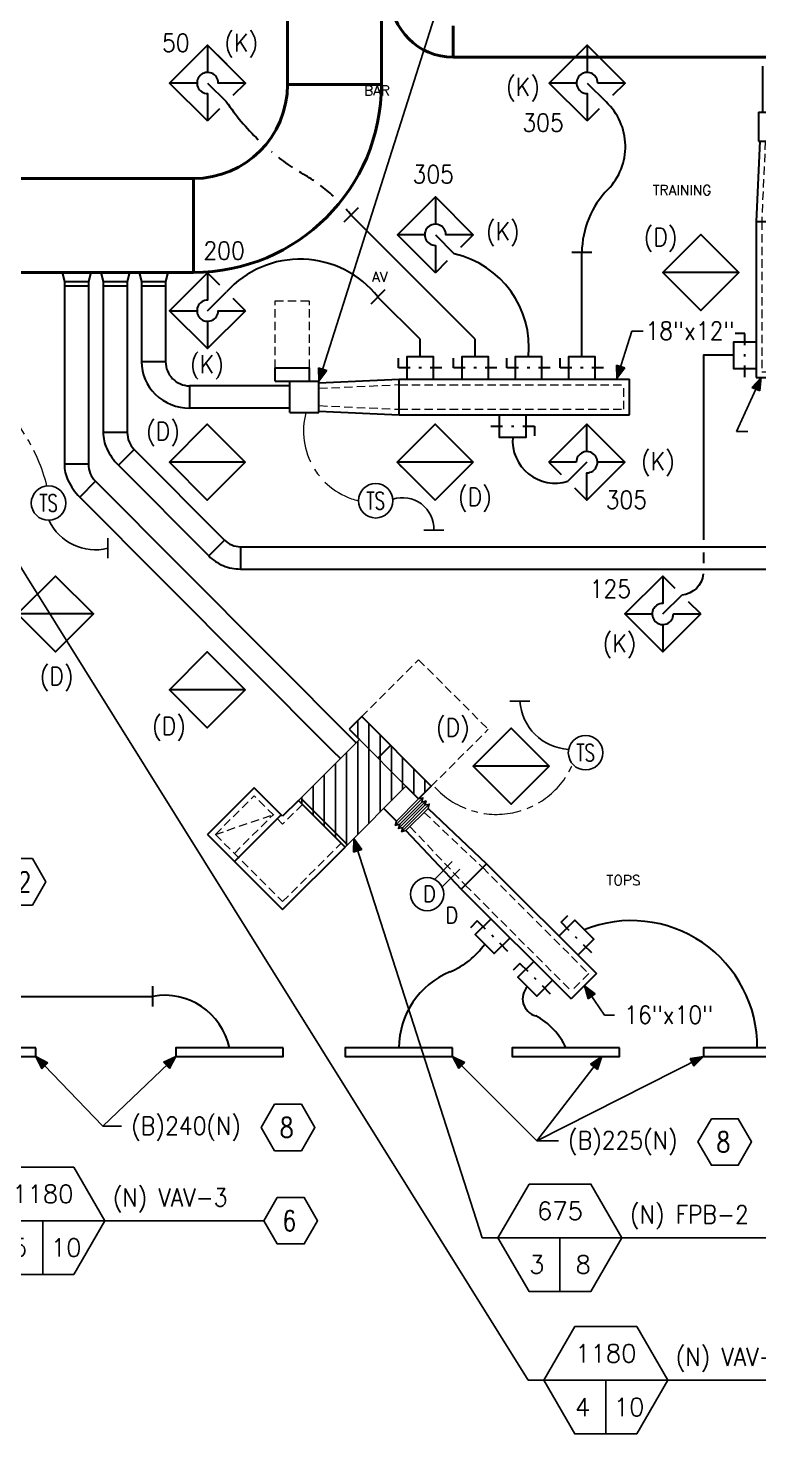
# Model space of a CAD drawing. Header units: inches. Extents: x 51 to 3278, y 66 to 1678.
# Drawn here: x 2088 to 2414, y 66 to 695 of the extents above; entities that cross this region are included whole.
import ezdxf
from ezdxf.enums import TextEntityAlignment as Align

# ---------------------------------------------------------------- set-up
doc = ezdxf.new("R2010")
doc.units = ezdxf.units.IN
doc.header["$LTSCALE"] = 30
doc.header["$MEASUREMENT"] = 0
for name, pattern in [('CENTER2', [1.125, 0.75, -0.125, 0.125, -0.125]), ('HIDDEN', [0.375, 0.25, -0.125]), ('HIDDEN2', [0.1875, 0.125, -0.0625])]:
    doc.linetypes.add(name, pattern=pattern)
for name, color, linetype, lineweight in [('E-FIRE-NEWW', 1, 'Continuous', 25), ('EQUIP', 4, 'Continuous', 25), ('FLEX', 4, 'Continuous', 25), ('LIN', 4, 'HIDDEN2', 18), ('m-devc-text', 71, 'Continuous', 25), ('M-HATCH', 32, 'Continuous', 25), ('M-HVAC-EXST-DUCT', 4, 'Continuous', 40), ('m-hvac-fpbs', 1, 'Continuous', 25), ('m-hvac-fpbs-exst', 5, 'Continuous', 18), ('M-HVAC-NEWW-DIFF', 6, 'Continuous', 30), ('M-HVAC-NEWW-DUCT', 1, 'Continuous', 30), ('M-HVAC-NEWW-STAT', 3, 'Continuous', 25), ('M-HVAC-NEWW-STAT-WIRE', 2, 'CENTER2', 20), ('M-TEXT', 71, 'Continuous', 25), ('ODUCT', 241, 'HIDDEN', 20)]:
    doc.layers.add(name, color=color, linetype=linetype, lineweight=lineweight)
doc.layers.add('ROOMNAMES', color=8, linetype='Continuous')
doc.styles.add('18STD', font='simplex.shx', dxfattribs={"height": 9})
doc.styles.add('A', font='SIMPLEX.shx', dxfattribs={"width": 0.9, "height": 8})
doc.styles.get("Standard").update_dxf_attribs({"font": 'simplex.shx'})
doc.dimstyles.get("Standard").update_dxf_attribs({"dimtxt": 0.18, "dimasz": 0.18, "dimexe": 0.18, "dimexo": 0.0625, "dimgap": 0.09, "dimtad": 0, "dimtih": 1, "dimtoh": 1, "dimdec": 4, "dimzin": 0, "dimdsep": 46, "dimtxsty": 'Standard', "dimcen": 0.09, "dimadec": 0, "dimazin": 0, "dimtfac": 1, "dimtdec": 4, "dimtofl": 0, "dimtmove": 0, "dimatfit": 3, "dimfxl": 1, "dimtolj": 1, "dimtzin": 0, "dimarcsym": 0})
pattern_1 = [(90, (-4729.85, -9552.837), (-5, 9e-16), [])]

# ---------------------------------------------------------------- blocks, each defined once
blk = doc.blocks.new('AHJ')
for p, q in [((-6, 2), (0, 0)), ((-6, -2), (-6, 2)), ((0, 0), (-6, -2))]:
    blk.add_line(p, q)
blk.add_solid([(0, 0), (-6, 2), (-6, -2)])
blk = doc.blocks.new('Hva-Dif06')
at = {"linetype": 'Continuous'}
blk.add_lwpolyline([(48, 3.82), (0, 3.82), (0, 0), (48, 0)], close=True, dxfattribs=at)
blk = doc.blocks.new('std-blk02')
blk.add_lwpolyline([(-0.0548, 0.1103), (-0.1173, 0.0021), (-0.0548, -0.1062), (0.0702, -0.1062), (0.1327, 0.0021), (0.0702, 0.1103)], close=True)
at = {"layer": 'M-TEXT', "width": 0.8}
blk.add_attdef('TYPE', text='', height=0.0938, dxfattribs=at).set_placement((0.0012, 0.0021), align=Align.MIDDLE)
blk = doc.blocks.new('Hva-Ret01')
at = {"ltscale": 0.5}
blk.add_lwpolyline([(0, 24), (24, 0), (0, 0), (0, 24), (24, 0), (24, 24)], close=True, dxfattribs=at)
blk = doc.blocks.new('Hva-Std03')
for p, q in [((-0.2887, 0), (0.2887, 0)), ((0, 0), (0, -0.25))]:
    blk.add_line(p, q)
blk.add_lwpolyline([(-0.1443, 0.25), (-0.2887, 0), (-0.1443, -0.25), (0.1443, -0.25), (0.2887, 0), (0.1443, 0.25)], close=True)
for p in [(0, 0.125), (-0.1083, -0.125), (0.1083, -0.125)]:
    blk.add_attdef('#', text='', height=0.0833).set_placement(p, align=Align.MIDDLE)
blk = doc.blocks.new('Hva-Tst03')
at = {"ltscale": 0.35}
blk.add_circle((0, 0), 0.0804, dxfattribs=at)
at = {"layer": 'm-devc-text', "width": 0.7}
blk.add_attdef('TS', text='', height=0.0802, dxfattribs=at).set_placement((0, 0), align=Align.MIDDLE)
blk = doc.blocks.new('HVA-bkt2')
blk.add_line((0, 0.046875), (0, -0.046875))
blk = doc.blocks.new('Hva-Dif01')
for p, q in [((0, 24), (8.65, 15.35)), ((24, 16.22), (24, 24)), ((8.65, 8.65), (0, 0)), ((12, 12), (24, 12)), ((24, 0), (24, 7.78))]:
    blk.add_line(p, q)
blk.add_lwpolyline([(24, 0), (0, 0), (0, 24), (24, 24), (15.35, 15.35, 2.414214), (15.35, 8.65)], format="xyb", close=True)
blk = doc.blocks.new('Std-Blk14')
blk.add_lwpolyline([(0.0625, 0.1083), (0, 0), (0.0625, -0.1083), (0.1875, -0.1083), (0.25, 0), (0.1875, 0.1083)], close=True)
at = {"layer": 'M-TEXT', "width": 0.8}
blk.add_attdef('TYPE', text='', height=0.0938, dxfattribs=at).set_placement((0.1185, 0), align=Align.MIDDLE)
blk = doc.blocks.new('A2')
at = {"layer": 'LIN'}
for p, q in [((12034.25, 2343.85), (12064.25, 2343.85)), ((12064.25, 2343.85), (12064.25, 2328.5)), ((12034.25, 2328.5), (12064.25, 2328.5)), ((12017.37, 2324.24), (12015.74, 2288.24)), ((12025.12, 2324.24), (12026.75, 2288.24)), ((12015.75, 2288.35), (12015.75, 2221.13)), ((12026.75, 2288.35), (12026.75, 2221.13)), ((12015.75, 2221.13), (12026.75, 2221.13))]:
    blk.add_line(p, q, dxfattribs=at)
at = {"layer": 'M-HVAC-NEWW-DUCT'}
for p, q in [((12016.25, 2337.35), (12016.25, 2357.85)), ((12026.25, 2337.35), (12026.25, 2357.85)), ((12028.25, 2343.85), (12034.25, 2343.85)), ((12028.25, 2343.85), (12028.25, 2324.35)), ((12034.25, 2343.85), (12034.25, 2328.5)), ((12014.25, 2337.35), (12014.25, 2324.35)), ((12014.25, 2337.35), (12028.25, 2337.35)), ((12028.25, 2328.5), (12034.25, 2328.5)), ((12014.87, 2324.35), (12013.25, 2288.35)), ((12014.25, 2324.35), (12028.25, 2324.35)), ((12014.87, 2324.35), (12027.62, 2324.35)), ((12027.62, 2324.35), (12029.25, 2288.35)), ((12013.25, 2288.35), (12013.25, 2218.63)), ((12013.25, 2288.35), (12029.25, 2288.35)), ((12029.25, 2288.35), (12029.25, 2218.63)), ((12013.25, 2218.63), (12029.25, 2218.63))]:
    blk.add_line(p, q, dxfattribs=at)
blk = doc.blocks.new('Hva-Ftg02')
blk.add_line((-0.1011, 0.0521), (-0.1011, 0.0975))
at = {"linetype": 'Continuous'}
for p, q in [((-0.0469, 0.0521), (-0.1011, 0.0521)), ((0.0059, 0.0521), (-0.0059, 0.0521)), ((0.1011, 0.0521), (0.0469, 0.0521))]:
    blk.add_line(p, q, dxfattribs=at)
blk.add_lwpolyline([(0.0625, 0), (0.0625, 0.1042), (-0.0625, 0.1042), (-0.0625, 0)])

msp = doc.modelspace()

# ---------------------------------------------------------------- hatches: boundary and pattern name
at = {"layer": 'M-HATCH'}
h = msp.add_hatch(dxfattribs=at)
h.set_pattern_fill('ANSI31', color=256, scale=40, angle=45, style=0)
h.set_pattern_definition(pattern_1)
h.paths.add_polyline_path([(2236.91, 386.94), (2268.02, 355.82), (2262.36, 350.17), (2256.71, 355.82), (2235.85, 376.68), (2231.25, 381.28)])
h = msp.add_hatch(dxfattribs=at)
h.set_pattern_fill('ANSI31', color=256, scale=40, angle=45, style=0)
h.set_pattern_definition(pattern_1)
h.paths.add_polyline_path([(2256.71, 355.82), (2229.48, 328.6), (2208.62, 349.46), (2235.85, 376.68)])

# ---------------------------------------------------------------- linework, layer by layer
at = {"layer": 'E-FIRE-NEWW'}
for p, q in [((2269.41, 314.19), (2277.32, 322.1)), ((2272.82, 310.78), (2280.73, 318.69))]:
    msp.add_line(p, q, dxfattribs=at)
msp.add_circle((2266.18, 307.55), 7.43, dxfattribs=at)
at = {"layer": 'EQUIP'}
for p in [(2266.61, 345.93), (2256.71, 336.03)]:
    msp.add_line(p, (2256.71, 336.03), dxfattribs=at)
at = {"layer": 'EQUIP', "color": 3}
msp.add_line((2266.61, 345.93), (2266.61, 345.93), dxfattribs=at)
at = {"layer": 'FLEX'}
for points in [[(2251.93, 338.32), (2252.46, 340.27), (2262.36, 350.17), (2264.31, 350.7), (2251.93, 338.32), (2253.88, 338.85), (2263.78, 348.75), (2264.31, 350.7)], [(2253.35, 336.91), (2253.88, 338.85), (2263.78, 348.75), (2265.72, 349.28), (2253.35, 336.91), (2255.29, 337.44), (2265.19, 347.34), (2265.72, 349.28)], [(2254.76, 335.5), (2255.29, 337.44), (2265.19, 347.34), (2267.14, 347.87), (2254.76, 335.5), (2256.71, 336.03), (2266.61, 345.93), (2267.14, 347.87)]]:
    msp.add_lwpolyline(points, dxfattribs=at)
at = {"layer": 'LIN'}
for p, q in [((2198.22, 542.91), (2198.22, 572.91)), ((2198.22, 572.91), (2213.57, 572.91)), ((2213.57, 542.91), (2213.57, 572.91)), ((2217.83, 533.79), (2253.83, 535.42)), ((2253.72, 535.41), (2354.1, 535.41)), ((2354.1, 524.41), (2354.1, 535.41)), ((2217.83, 526.04), (2253.83, 524.41)), ((2253.72, 524.41), (2354.1, 524.41)), ((2236.91, 386.94), (2262.36, 412.39)), ((2262.36, 412.39), (2293.48, 381.28)), ((2268.02, 355.82), (2293.48, 381.28)), ((2171.5, 334.26), (2188.82, 351.58)), ((2201.55, 338.85), (2188.82, 351.58)), ((2210.39, 347.69), (2201.55, 338.85)), ((2171.5, 334.26), (2197.31, 343.1)), ((2179.98, 325.77), (2197.31, 343.1)), ((2264.89, 344.11), (2291.05, 319.36)), ((2171.5, 334.26), (2201.55, 304.21)), ((2258.52, 337.74), (2283.27, 311.58)), ((2201.55, 304.21), (2227.71, 330.37)), ((2291, 319.41), (2338.39, 272.02)), ((2283.22, 311.63), (2330.61, 264.24)), ((2338.39, 272.02), (2330.61, 264.24))]:
    msp.add_line(p, q, dxfattribs=at)
at = {"layer": 'M-HVAC-EXST-DUCT'}
for p, q in [((2203.73, 819.14), (2203.73, 669.61)), ((2245.73, 725.74), (2245.73, 669.61)), ((2277.73, 695.85), (2277.73, 681.85)), ((2464.38, 681.85), (2277.73, 681.85)), ((2203.73, 669.61), (2245.73, 669.61)), ((1824.98, 627.61), (2105.61, 627.61)), ((2161.73, 627.61), (2105.61, 627.61)), ((2161.73, 627.61), (2161.73, 585.61)), ((2161.73, 585.61), (1993.36, 585.61))]:
    msp.add_line(p, q, dxfattribs=at)
for centre, radius, start, end in [((2277.73, 709.85), 28, 179.99964, 269.99964), ((2161.73, 669.61), 42, 269.99985, 359.99985), ((2161.73, 669.61), 84, 269.99985, 359.99985)]:
    msp.add_arc(centre, radius, start, end, dxfattribs=at)
at = {"layer": 'm-hvac-fpbs'}
for p, q in [((2235.85, 376.68), (2208.62, 349.46)), ((2235.85, 376.68), (2256.71, 355.82)), ((2256.71, 355.82), (2229.48, 328.6)), ((2208.62, 349.46), (2229.48, 328.6))]:
    msp.add_line(p, q, dxfattribs=at)
at = {"layer": 'M-HVAC-NEWW-DIFF'}
msp.add_line((2167.87, 687.42, 0), (2176.59, 678.7), dxfattribs=at)
at = {"layer": 'M-HVAC-NEWW-DIFF', "ltscale": 0.5}
for p, q in [((2252.72, 500.74, 0), (2254.76, 498.7, 0)), ((2252.73, 500.74), (2269.7, 483.77, 0)), ((2269.7, 483.77, 0), (2286.67, 500.74)), ((2286.67, 500.74, 0), (2284.63, 498.7, 0))]:
    msp.add_line(p, q, dxfattribs=at)
at = {"layer": 'M-HVAC-NEWW-DIFF', "ltscale": 0.5, "elevation": 0}
msp.add_lwpolyline([(2286.67, 500.74), (2252.72, 500.74), (2269.7, 517.71), (2286.67, 500.74)], close=True, dxfattribs=at)
msp.add_lwpolyline([(2286.67, 500.74), (2252.72, 500.74)], dxfattribs=at)
at = {"layer": 'M-HVAC-NEWW-DUCT'}
for p, q in [((2234.58, 608.81), (2232.08, 611.31)), ((2287.67, 555.73), (2234.58, 608.81)), ((2335.32, 547.91), (2335.32, 594.52)), ((2102.98, 585.61), (2103.98, 581.61)), ((2102.98, 585.61), (2115.74, 585.61)), ((2115.74, 585.61), (2114.74, 581.61)), ((2120.32, 585.61), (2121.32, 581.61)), ((2120.32, 585.61), (2133.08, 585.61)), ((2133.08, 585.61), (2132.08, 581.61)), ((2137.44, 585.61), (2150.21, 585.61)), ((2137.44, 585.61), (2138.44, 581.61)), ((2150.21, 585.61), (2149.21, 581.61)), ((2103.98, 581.61), (2103.98, 579.61)), ((2103.98, 581.61), (2114.74, 581.61)), ((2103.98, 579.61), (2103.98, 499.82)), ((2103.98, 579.61), (2114.74, 579.61)), ((2114.74, 581.61), (2114.74, 579.61)), ((2114.74, 579.61), (2114.74, 499.82)), ((2121.32, 581.61), (2132.08, 581.61)), ((2121.32, 581.61), (2121.32, 579.61)), ((2121.32, 579.61), (2121.32, 514.01)), ((2121.32, 579.61), (2132.08, 579.61)), ((2132.08, 581.61), (2132.08, 579.61)), ((2132.08, 579.61), (2132.08, 514.01)), ((2138.44, 581.61), (2149.21, 581.61)), ((2138.44, 581.61), (2138.44, 579.61)), ((2138.44, 579.61), (2138.44, 545.68)), ((2138.44, 579.61), (2149.21, 579.61)), ((2149.21, 581.61), (2149.21, 579.61)), ((2149.21, 579.61), (2149.21, 545.68)), ((2263.02, 555.73), (2244.13, 574.62)), ((2263.02, 547.91), (2263.02, 555.73)), ((2287.67, 547.91), (2287.67, 555.73)), ((2149.21, 545.68), (2138.44, 545.68)), ((2198.22, 536.91), (2198.22, 542.91)), ((2198.22, 542.91), (2213.57, 542.91)), ((2213.57, 536.91), (2213.57, 542.91)), ((2204.72, 534.91), (2159.97, 534.91)), ((2159.97, 534.91), (2159.97, 524.91)), ((2198.22, 536.91), (2217.72, 536.91)), ((2204.72, 522.91), (2204.72, 536.91)), ((2217.72, 536.29), (2253.72, 537.91)), ((2217.72, 522.91), (2217.72, 536.91)), ((2217.72, 523.54), (2217.72, 536.29)), ((2253.72, 537.91), (2356.6, 537.91)), ((2253.72, 521.91), (2253.72, 537.91)), ((2356.6, 521.91), (2356.6, 537.91)), ((2204.72, 524.91), (2159.97, 524.91)), ((2204.72, 522.91), (2217.72, 522.91)), ((2217.72, 523.54), (2253.72, 521.91)), ((2253.72, 521.91), (2356.6, 521.91)), ((2132.08, 514.01), (2121.32, 514.01)), ((2135.22, 506.41), (2128.14, 499.35)), ((2135.22, 506.41), (2175.59, 465.9)), ((2114.74, 499.82), (2103.98, 499.82)), ((2128.14, 499.35), (2168.51, 458.84)), ((2117.89, 492.21), (2110.82, 485.14)), ((2117.89, 492.21), (2234.43, 375.27)), ((2110.82, 485.14), (2223.85, 371.71)), ((2175.59, 465.9), (2168.51, 458.84)), ((2182.68, 462.96), (2475.49, 462.96)), ((2182.68, 462.96), (2182.68, 452.96)), ((2182.68, 452.96), (2475.49, 452.96)), ((2236.91, 386.94), (2231.25, 381.28)), ((2236.91, 386.94), (2268.02, 355.82)), ((2231.25, 381.28), (2235.85, 376.68)), ((2223.85, 371.71), (2227.36, 368.2)), ((2244.15, 368.38), (2249.81, 374.03)), ((2188.82, 355.12), (2167.96, 334.26)), ((2167.96, 334.26), (2188.82, 355.12)), ((2201.55, 342.39), (2188.82, 355.12)), ((2256.71, 355.82), (2262.36, 350.17)), ((2268.02, 355.82), (2262.36, 350.17)), ((2208.62, 349.46), (2201.55, 342.39)), ((2229.48, 328.6), (2208.62, 349.46)), ((2209.68, 350.52), (2230.54, 329.66)), ((2246.81, 345.93), (2252.46, 340.27)), ((2266.61, 345.93), (2292.77, 321.18)), ((2200.84, 343.1), (2179.98, 322.24)), ((2167.96, 334.26), (2201.55, 300.67)), ((2167.96, 334.26), (2167.96, 334.26)), ((2256.71, 336.03), (2281.45, 309.86)), ((2201.55, 300.67), (2229.48, 328.6)), ((2292.77, 321.18), (2281.45, 309.86)), ((2292.77, 321.18), (2341.92, 272.02)), ((2281.45, 309.86), (2330.61, 260.71)), ((2341.92, 272.02), (2330.61, 260.71)), ((2011.99, 261.86), (2143.49, 261.86))]:
    msp.add_line(p, q, dxfattribs=at)
at = {"layer": 'M-HVAC-NEWW-DUCT', "linetype": 'HIDDEN', "flags": 128}
msp.add_lwpolyline([(2224.28, 619.73, 0.054135), (2211.77, 628.95, -0.042517), (2196.59, 639.6)], format="xyb", dxfattribs=at)
at = {"layer": 'M-HVAC-NEWW-DUCT'}
for points in [[(2403.25, 548.54), (2389.71, 548.54), (2389.71, 466.05)], [(2389.71, 460.32), (2389.71, 455.62)]]:
    msp.add_lwpolyline(points, dxfattribs=at)
for points in [[(2138.44, 545.68, 0.203612), (2144.63, 531.1, 0.194221), (2159.97, 524.91)], [(2149.21, 545.68, 0.198912), (2152.36, 538.07, 0.198912), (2159.97, 534.91)], [(2121.32, 514.01, 0.109306), (2122.9, 506.85, 0.087255), (2128.14, 499.35)], [(2132.08, 514.01, 0.098269), (2132.9, 509.9, 0.098269), (2135.22, 506.41)], [(2103.98, 499.82, 0.109509), (2105.57, 492.65, 0.087501), (2110.82, 485.14)], [(2114.74, 499.82, 0.098493), (2115.56, 495.7, 0.098493), (2117.89, 492.21)], [(2175.59, 465.9, 0.09871), (2178.84, 463.72, 0.09871), (2182.68, 462.96)], [(2168.51, 458.84, 0.098734), (2175.01, 454.49, 0.098685), (2182.68, 452.96)], [(2389.65, 450.76, -0.364043), (2380, 441.34)]]:
    msp.add_lwpolyline(points, format="xyb", dxfattribs=at)
for centre, radius, start, end in [((2266.7, 723.36), 109.23, 214.20155, 225.87359), ((2327.49, 641.9), 27.34, 315.64316, 46.81727), ((2376.43, 594.05), 41.11, 135.64316, 179.33303), ((2175.59, 566.75), 71.95, 38.26694, 40.99594), ((2209.31, 547.22), 44.31, 38.20484, 137.79262), ((2268.62, 551.99), 43.07, 354.56417, 76.993), ((2323.38, 510.41, 0), 19.03, 175.46226, 287.46988), ((2357.44, 239.44, 0), 56.29, 359.32703, 111.9239), ((2262.88, 305.64), 35.48, 292.33477, 324.93313), ((2290.34, 238.8), 36.78, 112.33477, 180.03099), ((2316.73, 260.8), 7.89, 136.81001, 255.23638), ((2148.82, 232.83), 29.52, 11.63416, 100.39724), ((2300.55, 226.33), 30.35, 24.22014, 62.17822)]:
    msp.add_arc(centre, radius, start, end, dxfattribs=at)
at = {"layer": 'M-HVAC-NEWW-STAT-WIRE', "ltscale": 0.75, "elevation": 0}
msp.add_lwpolyline([(2269.66, 355.39, 0.544805), (2331.25, 365.68, 0.500302)], format="xyb", dxfattribs=at)
at = {"layer": 'M-HVAC-NEWW-STAT-WIRE', "ltscale": 0.75}
msp.add_arc((2016.24, 469.26, 0), 82.64, 14.6463, 83.54467, dxfattribs=at)
at = {"layer": 'M-HVAC-NEWW-STAT-WIRE'}
msp.add_arc((2243.07, 514.75), 32.17, 165.29506, 256.25009, dxfattribs=at)
at = {"layer": 'M-TEXT'}
for p, q in [((2122.05, 161.5, 0), (2193.18, 161.5, 0)), ((2353.28, 153.92, 0), (2424.41, 153.92, 0)), ((2373.76, 90.18, 0), (2444.9, 90.18, 0))]:
    msp.add_line(p, q, dxfattribs=at)
for centre, radius, start, end in [((2255.14, 470.86, 0), 14.01, 358.10878, 107.88184), ((2117.71, 484.31, 0), 22.77, 204.83496, 284.52203), ((2330.65, 395.34, 0), 23.05, 183.55777, 266.99153)]:
    msp.add_arc(centre, radius, start, end, dxfattribs=at)
at = {"layer": 'ODUCT'}
for p, q in [((2292.77, 321.18), (2292.76, 321.18)), ((2292.77, 321.18), (2292.77, 321.18)), ((2281.45, 309.86), (2281.45, 309.87)), ((2281.45, 309.86), (2281.45, 309.86))]:
    msp.add_line(p, q, dxfattribs=at)

# ---------------------------------------------------------------- block references
at = {"layer": 'm-hvac-fpbs-exst'}
msp.add_blockref('A2', (-9600, -1680), dxfattribs=at)
at = {"layer": 'M-HVAC-NEWW-DIFF'}
for name, p, rotation in [('Hva-Dif01', (2151.03, 670.32), 315), ('Hva-Dif01', (2320.74, 670.32), 315), ('Hva-Dif01', (2252.86, 602.44, 0), 315), ('Hva-Ret01', (2388.49, 602.56), 225), ('Hva-Dif01', (2168, 551.53), 45), ('Hva-Ret01', (2167.87, 517.71, 0), 225), ('Hva-Dif01', (2337.58, 517.71, 0), 225), ('Hva-Ret01', (2099.99, 449.83, 0), 225), ('Hva-Dif01', (2371.52, 415.89, 0), 45), ('Hva-Ret01', (2167.87, 415.89, 0), 225), ('Hva-Ret01', (2303.77, 381.82), 225)]:
    msp.add_blockref(name, p, dxfattribs=dict(at, rotation=rotation))
for p in [(2043.23, 234.96, 0), (2153.74, 234.96, 0), (2229.56, 234.96, 0), (2304.23, 234.96, 0), (2389.73, 234.96, 0)]:
    msp.add_blockref('Hva-Dif06', p, dxfattribs=at)
at = {"layer": 'M-HVAC-NEWW-DUCT', "yscale": 96, "zscale": 96}
for name, p, xscale, rotation in [('HVA-bkt2', (2232.07, 611.32), 96, 315.0000026769697), ('HVA-bkt2', (2335.32, 594.53), 96, 270.000002294541), ('HVA-bkt2', (2244.12, 574.63), 96, 315.0000026769718), ('Hva-Ftg02', (2413.25, 548.54), -96, 90), ('Hva-Ftg02', (2304.41, 521.91), 96, 180), ('Hva-Ftg02', (2298.99, 292.33), -96, 134.9996959210088), ('Hva-Ftg02', (2329.36, 284.59), 96, 315), ('Hva-Ftg02', (2318.04, 273.27), -96, 134.9996959210088), ('HVA-bkt2', (2143.5, 261.86), 96, 180.0000015296969)]:
    msp.add_blockref(name, p, dxfattribs=dict(at, xscale=xscale, rotation=rotation))
at = {"layer": 'M-HVAC-NEWW-DUCT', "xscale": 96, "yscale": 96, "zscale": 96}
for p in [(2263.02, 537.91), (2287.67, 537.91), (2311.49, 537.91), (2335.32, 537.91)]:
    msp.add_blockref('Hva-Ftg02', p, dxfattribs=at)
at = {"layer": 'M-HVAC-NEWW-STAT', "xscale": 96, "yscale": 96, "zscale": 96}
for p in [(2243.15, 483.5, 0), (2096.9, 482.47, 0), (2337.01, 370.82, 0)]:
    msp.add_blockref('Hva-Tst03', p, dxfattribs=at).add_auto_attribs({'TS': 'TS'})
for p, rotation in [((2123.42, 462.28, 0), 180), ((2269.14, 470.4, 0), 90), ((2307.64, 393.91, 0), 90)]:
    msp.add_blockref('HVA-bkt2', p, dxfattribs=dict(at, rotation=rotation))
at = {"layer": 'M-TEXT', "xscale": 96, "yscale": 96, "zscale": 96}
for name, p, values in [('Std-Blk14', (2071.64, 313.04), {'TYPE': '12'}), ('std-blk02', (2203.22, 203.01, 0), {'TYPE': '8'}), ('std-blk02', (2398.51, 196.53, 0), {'TYPE': '8'}), ('std-blk02', (2204.44, 161.3, 0), {'TYPE': '6'})]:
    msp.add_blockref(name, p, dxfattribs=at).add_auto_attribs(values)
at = {"layer": 'M-TEXT'}
ref = msp.add_blockref('Hva-Std03', (2094.33, 161.5, 0), dxfattribs=dict(at, xscale=96, yscale=96, zscale=96))
ref.add_attrib('#', '1180', dxfattribs={"layer": '0', "height": 8}).set_placement((2094.33, 173.5, 0), align=Align.MIDDLE)
ref.add_attrib('#', '5', dxfattribs={"layer": '0', "height": 8}).set_placement((2083.94, 149.5, 0), align=Align.MIDDLE)
ref.add_attrib('#', '10', dxfattribs={"layer": '0', "height": 8}).set_placement((2104.73, 149.5, 0), align=Align.MIDDLE)
ref = msp.add_blockref('Hva-Std03', (2325.56, 153.92, 0), dxfattribs=dict(at, xscale=96, yscale=96, zscale=96))
ref.add_attrib('#', '675', dxfattribs={"layer": '0', "height": 8}).set_placement((2325.56, 165.92, 0), align=Align.MIDDLE)
ref.add_attrib('#', '3', dxfattribs={"layer": '0', "height": 8}).set_placement((2315.17, 141.92, 0), align=Align.MIDDLE)
ref.add_attrib('#', '8', dxfattribs={"layer": '0', "height": 8}).set_placement((2335.95, 141.92, 0), align=Align.MIDDLE)
ref = msp.add_blockref('Hva-Std03', (2346.05, 90.18, 0), dxfattribs=dict(at, xscale=96, yscale=96, zscale=96))
ref.add_attrib('#', '1180', dxfattribs={"layer": '0', "height": 8}).set_placement((2346.05, 102.18, 0), align=Align.MIDDLE)
ref.add_attrib('#', '4', dxfattribs={"layer": '0', "height": 8}).set_placement((2335.66, 78.18, 0), align=Align.MIDDLE)
ref.add_attrib('#', '10', dxfattribs={"layer": '0', "height": 8}).set_placement((2356.44, 78.18, 0), align=Align.MIDDLE)

# ---------------------------------------------------------------- texts
at = {"layer": 'M-HVAC-NEWW-DUCT'}
msp.add_text('RECTANGULAR END CAP                     6L                  Supply              125.000   108.000   125.000   108.000   29.500    29.500    0.0       0.00000   0.0       0.0       1.0       LEFT      ', height=0.00001, rotation=135, dxfattribs=at).set_placement((2167.96, 334.26))
at = {"layer": 'M-TEXT', "style": 'A', "width": 0.9}
for s, height, p in [('50', 8, (2147.63, 684.27)), ('(K)', 8, (2175.49, 684.38)), ('(K)', 8, (2301.48, 664.65)), ('305', 8, (2308.73, 648.6)), ('305', 8, (2259.66, 625.51)), ('(K)', 8, (2292.45, 600.04)), ('(D)', 8, (2362.99, 597.42)), ('200', 8, (2166.1, 591.36)), ('18"x12"', 8, (2363.77, 555.53)), ('(K)', 8, (2160.17, 540.56)), ('(D)', 8, (2140.54, 510.6, 0)), ('(K)', 8, (2361.78, 497.23)), ('(D)', 8, (2279.95, 481.21)), ('305', 8, (2345.98, 479.92)), ('125', 8, (2338.84, 440.12)), ('(K)', 8, (2344.62, 415.74)), ('(D)', 8, (2092.98, 401.05)), ('(D)', 8, (2143.2, 378.75)), ('(D)', 8, (2270.1, 378.12, 0)), ('D', 7.2, (2264.29, 304.1)), ('D', 7.2, (2274.29, 294.52)), ('16"x10"', 8, (2354.25, 249.61)), ('(B)240(N)', 8, (2133.85, 199.95, 0)), ('(B)225(N)', 8, (2329.14, 193.47, 0)), ('(N) VAV-3', 8, (2125.66, 167.92, 0)), ('(N) FPB-2', 8, (2356.89, 160.34, 0)), ('(N) VAV-3', 8, (2377.38, 96.6, 0))]:
    msp.add_text(s, height=height, dxfattribs=at).set_placement(p)
at = {"layer": 'ODUCT'}
for s, p in [('LEFT TRANSITION                         6L                  Supply              118.000   108.000   122.000   108.000   14.000    16.000    36.000    3.14159   6.340     0.000     1.000     LEFT      ', (2292.77, 321.18)), ('LEFT TRANSITION                         6L                  Supply              118.000   108.000   122.000   108.000   14.000    16.000    36.000    3.14159   6.340     0.000     1.000     RIGHT     ', (2281.45, 309.86))]:
    msp.add_text(s, height=0.00001, rotation=135, dxfattribs=at).set_placement(p)
at = {"layer": 'ROOMNAMES', "linetype": 'Continuous', "style": '18STD'}
for s, p in [('BAR', (2237.96, 664.7, 0)), ('AV', (2241.53, 581.45, 0))]:
    msp.add_text(s, height=4.5, dxfattribs=at).set_placement(p)
at = {"layer": 'ROOMNAMES', "color": 7, "linetype": 'Continuous', "style": '18STD'}
for s, p in [('TRAINING ', (2367, 620.2, 0)), ('TOPS', (2346.37, 311.52, 0))]:
    msp.add_text(s, height=4.5, dxfattribs=at).set_placement(p)

# ---------------------------------------------------------------- leaders
at = {"layer": 'M-TEXT'}
for points in [[(2217.72, 536.91), (2283.74, 744.88), (2288.47, 744.88)], [(2350.94, 538.1), (2357.68, 559.29), (2362.68, 559.29)], [(2025.53, 548.12, 0), (2311.28, 90.18, 0), (2318.34, 90.18, 0)], [(2415.5, 538.63), (2404.5, 514.5), (2409.5, 514.5)], [(2233.35, 332.47, 0), (2290.79, 153.92, 0), (2297.85, 153.92, 0)], [(2336.45, 266.55), (2345.5, 253.5), (2350, 253.5)], [(2091.23, 234.96), (2121.09, 203.73), (2129.54, 203.73)], [(2153.74, 234.96), (2121.09, 203.73), (2129.54, 203.73)], [(2277.56, 234.96), (2315.26, 197.25), (2319.37, 197.25)], [(2389.73, 234.96), (2315.26, 197.25), (2324.83, 197.25)], [(2344.3, 234.91), (2315.26, 197.25), (2324.83, 197.25)]]:
    msp.add_leader(points, dimstyle='Standard', override={"dimscale": 96, "dimasz": 0.01, "dimldrblk": 'AHJ'}, dxfattribs=at)

doc.saveas('drawing.dxf')
